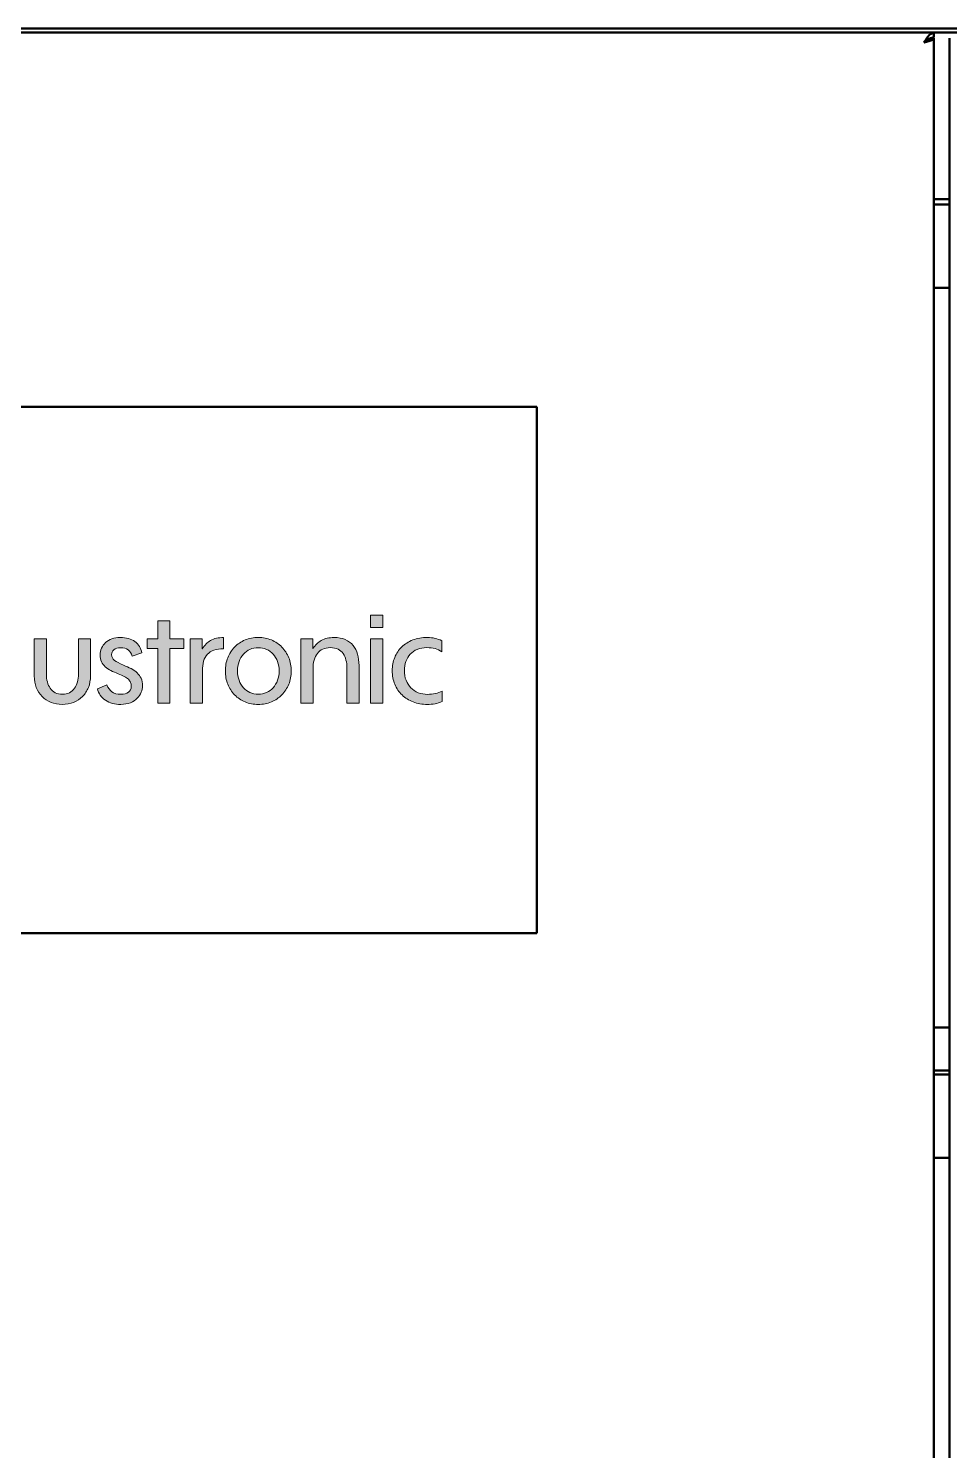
# Model space of a CAD drawing. Header units: millimetres. Extents: x 0 to 110, y -13 to 160.
# Drawn here: x 27.14 to 55.2, y 116.7 to 160 of the extents above; entities that cross this region are included whole.
import ezdxf

# ---------------------------------------------------------------- set-up
doc = ezdxf.new("R2010")
doc.units = ezdxf.units.MM
doc.layers.add('Visible (ANSI)', color=7, linetype='Continuous', lineweight=50)

msp = doc.modelspace()

# ---------------------------------------------------------------- hatches: boundary and pattern name
at = {"linetype": 'ByBlock', "lineweight": 18}
h = msp.add_hatch(color=0, dxfattribs=at)
h.dxf.hatch_style = 1
edge = h.paths.add_edge_path()
edge.add_spline(control_points=[(35.442, 140.796), (35.442, 140.453), (35.442, 140.04), (35.442, 139.765)], knot_values=[20.249985, 20.249985, 20.249985, 20.249985, 20.624977, 20.624977, 20.624977, 20.624977], degree=3, periodic=0)
edge.add_spline(control_points=[(35.442, 139.765), (35.442, 139.696), (35.442, 139.636), (35.442, 139.588)], knot_values=[20.156237, 20.156237, 20.156237, 20.156237, 20.249985, 20.249985, 20.249985, 20.249985], degree=3, periodic=0)
edge.add_spline(control_points=[(35.442, 139.588), (35.442, 139.54), (35.442, 139.503), (35.442, 139.482)], knot_values=[20.062489, 20.062489, 20.062489, 20.062489, 20.156237, 20.156237, 20.156237, 20.156237], degree=3, periodic=0)
edge.add_spline(control_points=[(35.442, 139.46), (35.442, 139.46), (35.442, 139.46), (35.442, 139.46), (35.442, 139.46), (35.442, 139.46), (35.442, 139.46)], knot_values=[19.998037, 19.998037, 19.998037, 19.998037, 20.000468, 20.000468, 20.000468, 20.002431, 20.002431, 20.002431, 20.002431], degree=3, periodic=0)
edge.add_spline(control_points=[(35.448, 139.46), (35.451, 139.46), (35.454, 139.46), (35.458, 139.46)], knot_values=[19.874992, 19.874992, 19.874992, 19.874992, 19.921867, 19.921867, 19.921867, 19.921867], degree=3, periodic=0)
edge.add_spline(control_points=[(35.458, 139.46), (35.473, 139.46), (35.498, 139.46), (35.527, 139.46)], knot_values=[19.687496, 19.687496, 19.687496, 19.687496, 19.874992, 19.874992, 19.874992, 19.874992], degree=3, periodic=0)
edge.add_spline(control_points=[(35.527, 139.46), (35.557, 139.46), (35.592, 139.46), (35.626, 139.46)], knot_values=[19.5, 19.5, 19.5, 19.5, 19.687496, 19.687496, 19.687496, 19.687496], degree=3, periodic=0)
edge.add_spline(control_points=[(35.626, 139.46), (35.661, 139.46), (35.695, 139.46), (35.725, 139.46)], knot_values=[19.312504, 19.312504, 19.312504, 19.312504, 19.5, 19.5, 19.5, 19.5], degree=3, periodic=0)
edge.add_spline(control_points=[(35.725, 139.46), (35.755, 139.46), (35.78, 139.46), (35.795, 139.46)], knot_values=[19.125007, 19.125007, 19.125007, 19.125007, 19.312504, 19.312504, 19.312504, 19.312504], degree=3, periodic=0)
edge.add_spline(control_points=[(35.811, 139.46), (35.811, 139.46), (35.811, 139.46), (35.811, 139.46), (35.811, 139.46), (35.811, 139.46), (35.811, 139.46)], knot_values=[18.999033, 18.999033, 18.999033, 18.999033, 19.003926, 19.003926, 19.003926, 19.004893, 19.004893, 19.004893, 19.004893], degree=3, periodic=0)
edge.add_spline(control_points=[(35.811, 139.471), (35.811, 139.482), (35.811, 139.502), (35.811, 139.527)], knot_values=[18.843763, 18.843763, 18.843763, 18.843763, 18.937511, 18.937511, 18.937511, 18.937511], degree=3, periodic=0)
edge.add_spline(control_points=[(35.811, 139.527), (35.811, 139.553), (35.811, 139.584), (35.811, 139.621)], knot_values=[18.750015, 18.750015, 18.750015, 18.750015, 18.843763, 18.843763, 18.843763, 18.843763], degree=3, periodic=0)
edge.add_spline(control_points=[(35.811, 139.621), (35.811, 139.766), (35.811, 139.983), (35.811, 140.165)], knot_values=[18.375023, 18.375023, 18.375023, 18.375023, 18.750015, 18.750015, 18.750015, 18.750015], degree=3, periodic=0)
edge.add_spline(control_points=[(35.811, 140.165), (35.811, 140.346), (35.811, 140.491), (35.811, 140.491), (35.811, 140.697), (35.855, 140.858), (35.943, 140.973)], knot_values=[17, 17, 17, 17, 17.375023, 17.375023, 17.375023, 18.375023, 18.375023, 18.375023, 18.375023], degree=3, periodic=0)
edge.add_spline(control_points=[(35.943, 140.973), (36.031, 141.089), (36.163, 141.147), (36.339, 141.147)], knot_values=[16, 16, 16, 16, 17, 17, 17, 17], degree=3, periodic=0)
edge.add_spline(control_points=[(36.339, 141.147), (36.431, 141.147), (36.509, 141.131), (36.572, 141.099)], knot_values=[15, 15, 15, 15, 16, 16, 16, 16], degree=3, periodic=0)
edge.add_spline(control_points=[(36.572, 141.099), (36.635, 141.066), (36.688, 141.022), (36.727, 140.966)], knot_values=[14, 14, 14, 14, 15, 15, 15, 15], degree=3, periodic=0)
edge.add_spline(control_points=[(36.727, 140.966), (36.767, 140.91), (36.795, 140.845), (36.814, 140.77)], knot_values=[13, 13, 13, 13, 14, 14, 14, 14], degree=3, periodic=0)
edge.add_spline(control_points=[(36.814, 140.77), (36.833, 140.697), (36.843, 140.616), (36.843, 140.532)], knot_values=[12, 12, 12, 12, 13, 13, 13, 13], degree=3, periodic=0)
edge.add_spline(control_points=[(36.843, 140.532), (36.843, 140.532), (36.843, 139.46), (36.843, 139.46), (36.843, 139.46), (36.843, 139.46), (36.843, 139.46)], knot_values=[10.99999, 10.99999, 10.99999, 10.99999, 11.99999, 11.99999, 11.99999, 12, 12, 12, 12], degree=3, periodic=0)
edge.add_spline(control_points=[(36.843, 139.46), (36.843, 139.46), (37.211, 139.46), (37.211, 139.46)], knot_values=[10.00001, 10.00001, 10.00001, 10.00001, 10.99999, 10.99999, 10.99999, 10.99999], degree=3, periodic=0)
edge.add_spline(control_points=[(37.211, 139.46), (37.211, 139.46), (37.211, 140.607), (37.211, 140.607)], knot_values=[9.00001, 9.00001, 9.00001, 9.00001, 9.99999, 9.99999, 9.99999, 9.99999], degree=3, periodic=0)
edge.add_spline(control_points=[(37.211, 140.607), (37.211, 140.728), (37.196, 140.841), (37.166, 140.946)], knot_values=[8, 8, 8, 8, 9, 9, 9, 9], degree=3, periodic=0)
edge.add_spline(control_points=[(37.166, 140.946), (37.137, 141.05), (37.09, 141.14), (37.029, 141.215)], knot_values=[7, 7, 7, 7, 8, 8, 8, 8], degree=3, periodic=0)
edge.add_spline(control_points=[(37.029, 141.215), (36.967, 141.291), (36.888, 141.35), (36.792, 141.393)], knot_values=[6, 6, 6, 6, 7, 7, 7, 7], degree=3, periodic=0)
edge.add_spline(control_points=[(36.792, 141.393), (36.696, 141.435), (36.584, 141.456), (36.455, 141.456)], knot_values=[5, 5, 5, 5, 6, 6, 6, 6], degree=3, periodic=0)
edge.add_spline(control_points=[(36.455, 141.456), (36.296, 141.456), (36.165, 141.426), (36.063, 141.367)], knot_values=[4, 4, 4, 4, 5, 5, 5, 5], degree=3, periodic=0)
edge.add_spline(control_points=[(36.063, 141.367), (35.962, 141.307), (35.879, 141.225), (35.814, 141.121)], knot_values=[3, 3, 3, 3, 4, 4, 4, 4], degree=3, periodic=0)
edge.add_spline(control_points=[(35.803, 141.121), (35.803, 141.121), (35.803, 141.415), (35.803, 141.415), (35.803, 141.415), (35.803, 141.415), (35.803, 141.415)], knot_values=[0.99999, 0.99999, 0.99999, 0.99999, 1.99998, 1.99998, 1.99998, 1.99999, 1.99999, 1.99999, 1.99999], degree=3, periodic=0)
edge.add_spline(control_points=[(35.803, 141.415), (35.803, 141.415), (35.442, 141.415), (35.442, 141.415)], knot_values=[0.00001, 0.00001, 0.00001, 0.00001, 0.99999, 0.99999, 0.99999, 0.99999], degree=3, periodic=0)
edge.add_spline(control_points=[(35.442, 141.415), (35.442, 141.415), (35.442, 141.14), (35.442, 140.796)], knot_values=[20.624977, 20.624977, 20.624977, 20.624977, 21, 21, 21, 21], degree=3, periodic=0)
h.paths.add_polyline_path([(37.563, 139.46), (37.932, 139.46), (37.932, 141.414), (37.563, 141.414)])
h.paths.add_polyline_path([(37.557, 141.761), (37.939, 141.761), (37.939, 142.141), (37.557, 142.141)])
edge = h.paths.add_edge_path()
edge.add_spline(control_points=[(38.638, 140.728), (38.669, 140.814), (38.713, 140.887), (38.772, 140.949)], knot_values=[16, 16, 16, 16, 17, 17, 17, 17], degree=3, periodic=0)
edge.add_spline(control_points=[(38.772, 140.949), (38.83, 141.012), (38.902, 141.06), (38.986, 141.094)], knot_values=[15, 15, 15, 15, 16, 16, 16, 16], degree=3, periodic=0)
edge.add_spline(control_points=[(38.986, 141.094), (39.071, 141.129), (39.168, 141.147), (39.277, 141.147)], knot_values=[14, 14, 14, 14, 15, 15, 15, 15], degree=3, periodic=0)
edge.add_spline(control_points=[(39.277, 141.147), (39.461, 141.147), (39.612, 141.106), (39.732, 141.024)], knot_values=[13, 13, 13, 13, 14, 14, 14, 14], degree=3, periodic=0)
edge.add_spline(control_points=[(39.732, 141.024), (39.732, 141.024), (39.732, 141.359), (39.732, 141.359)], knot_values=[12.00001, 12.00001, 12.00001, 12.00001, 13, 13, 13, 13], degree=3, periodic=0)
edge.add_spline(control_points=[(39.732, 141.359), (39.666, 141.389), (39.599, 141.412), (39.528, 141.43)], knot_values=[11, 11, 11, 11, 12, 12, 12, 12], degree=3, periodic=0)
edge.add_spline(control_points=[(39.528, 141.43), (39.457, 141.447), (39.378, 141.456), (39.291, 141.456)], knot_values=[10, 10, 10, 10, 11, 11, 11, 11], degree=3, periodic=0)
edge.add_spline(control_points=[(39.291, 141.456), (39.129, 141.456), (38.98, 141.43), (38.848, 141.38)], knot_values=[9, 9, 9, 9, 10, 10, 10, 10], degree=3, periodic=0)
edge.add_spline(control_points=[(38.848, 141.38), (38.717, 141.329), (38.605, 141.258), (38.511, 141.167)], knot_values=[8, 8, 8, 8, 9, 9, 9, 9], degree=3, periodic=0)
edge.add_spline(control_points=[(38.511, 141.167), (38.419, 141.077), (38.347, 140.97), (38.297, 140.846)], knot_values=[7, 7, 7, 7, 8, 8, 8, 8], degree=3, periodic=0)
edge.add_spline(control_points=[(38.297, 140.846), (38.248, 140.724), (38.223, 140.59), (38.223, 140.447)], knot_values=[6, 6, 6, 6, 7, 7, 7, 7], degree=3, periodic=0)
edge.add_spline(control_points=[(38.223, 140.447), (38.223, 140.294), (38.25, 140.156), (38.303, 140.031)], knot_values=[5, 5, 5, 5, 6, 6, 6, 6], degree=3, periodic=0)
edge.add_spline(control_points=[(38.303, 140.031), (38.356, 139.906), (38.429, 139.798), (38.524, 139.707)], knot_values=[4, 4, 4, 4, 5, 5, 5, 5], degree=3, periodic=0)
edge.add_spline(control_points=[(38.524, 139.707), (38.618, 139.617), (38.731, 139.546), (38.861, 139.495)], knot_values=[3, 3, 3, 3, 4, 4, 4, 4], degree=3, periodic=0)
edge.add_spline(control_points=[(38.861, 139.495), (38.992, 139.444), (39.134, 139.418), (39.288, 139.418)], knot_values=[2, 2, 2, 2, 3, 3, 3, 3], degree=3, periodic=0)
edge.add_spline(control_points=[(39.288, 139.418), (39.37, 139.418), (39.449, 139.425), (39.525, 139.439)], knot_values=[1, 1, 1, 1, 2, 2, 2, 2], degree=3, periodic=0)
edge.add_spline(control_points=[(39.525, 139.439), (39.601, 139.452), (39.673, 139.476), (39.742, 139.508)], knot_values=[0, 0, 0, 0, 1, 1, 1, 1], degree=3, periodic=0)
edge.add_spline(control_points=[(39.742, 139.508), (39.742, 139.508), (39.742, 139.825), (39.742, 139.825)], knot_values=[24.00001, 24.00001, 24.00001, 24.00001, 24.99999, 24.99999, 24.99999, 24.99999], degree=3, periodic=0)
edge.add_spline(control_points=[(39.742, 139.825), (39.677, 139.792), (39.609, 139.767), (39.534, 139.75)], knot_values=[23, 23, 23, 23, 24, 24, 24, 24], degree=3, periodic=0)
edge.add_spline(control_points=[(39.534, 139.75), (39.459, 139.733), (39.383, 139.724), (39.303, 139.724)], knot_values=[22, 22, 22, 22, 23, 23, 23, 23], degree=3, periodic=0)
edge.add_spline(control_points=[(39.303, 139.724), (39.199, 139.724), (39.103, 139.741), (39.016, 139.776)], knot_values=[21, 21, 21, 21, 22, 22, 22, 22], degree=3, periodic=0)
edge.add_spline(control_points=[(39.016, 139.776), (38.929, 139.811), (38.854, 139.86), (38.791, 139.925)], knot_values=[20, 20, 20, 20, 21, 21, 21, 21], degree=3, periodic=0)
edge.add_spline(control_points=[(38.791, 139.925), (38.727, 139.99), (38.678, 140.066), (38.644, 140.154)], knot_values=[19, 19, 19, 19, 20, 20, 20, 20], degree=3, periodic=0)
edge.add_spline(control_points=[(38.644, 140.154), (38.608, 140.242), (38.592, 140.341), (38.592, 140.451)], knot_values=[18, 18, 18, 18, 19, 19, 19, 19], degree=3, periodic=0)
edge.add_spline(control_points=[(38.592, 140.451), (38.592, 140.55), (38.607, 140.642), (38.638, 140.728)], knot_values=[17, 17, 17, 17, 18, 18, 18, 18], degree=3, periodic=0)
h = msp.add_hatch(color=0, dxfattribs=at)
h.dxf.hatch_style = 1
h.paths.add_polyline_path([(31.449, 141.124), (31.881, 141.124), (31.881, 141.415), (31.449, 141.415), (31.449, 141.962), (31.08, 141.962), (31.08, 141.415), (30.764, 141.415), (30.764, 141.124), (31.08, 141.124), (31.08, 139.46), (31.449, 139.46)])
h = msp.add_hatch(color=0, dxfattribs=at)
h.dxf.hatch_style = 1
edge = h.paths.add_edge_path()
edge.add_spline(control_points=[(29.328, 140.931), (29.328, 140.849), (29.341, 140.778), (29.368, 140.72)], knot_values=[11, 11, 11, 11, 12, 12, 12, 12], degree=3, periodic=0)
edge.add_spline(control_points=[(29.368, 140.72), (29.396, 140.662), (29.434, 140.611), (29.482, 140.566)], knot_values=[10, 10, 10, 10, 11, 11, 11, 11], degree=3, periodic=0)
edge.add_spline(control_points=[(29.482, 140.566), (29.531, 140.521), (29.589, 140.482), (29.656, 140.448)], knot_values=[9, 9, 9, 9, 10, 10, 10, 10], degree=3, periodic=0)
edge.add_spline(control_points=[(29.656, 140.448), (29.722, 140.415), (29.795, 140.384), (29.872, 140.353)], knot_values=[8, 8, 8, 8, 9, 9, 9, 9], degree=3, periodic=0)
edge.add_spline(control_points=[(29.872, 140.353), (29.946, 140.324), (30.01, 140.295), (30.061, 140.267)], knot_values=[7, 7, 7, 7, 8, 8, 8, 8], degree=3, periodic=0)
edge.add_spline(control_points=[(30.061, 140.267), (30.114, 140.24), (30.155, 140.212), (30.186, 140.184)], knot_values=[6, 6, 6, 6, 7, 7, 7, 7], degree=3, periodic=0)
edge.add_spline(control_points=[(30.186, 140.184), (30.217, 140.155), (30.24, 140.124), (30.253, 140.089)], knot_values=[5, 5, 5, 5, 6, 6, 6, 6], degree=3, periodic=0)
edge.add_spline(control_points=[(30.253, 140.089), (30.267, 140.054), (30.274, 140.015), (30.274, 139.969)], knot_values=[4, 4, 4, 4, 5, 5, 5, 5], degree=3, periodic=0)
edge.add_spline(control_points=[(30.274, 139.969), (30.274, 139.893), (30.244, 139.833), (30.186, 139.793)], knot_values=[3, 3, 3, 3, 4, 4, 4, 4], degree=3, periodic=0)
edge.add_spline(control_points=[(30.186, 139.793), (30.128, 139.752), (30.055, 139.73), (29.965, 139.727)], knot_values=[2, 2, 2, 2, 3, 3, 3, 3], degree=3, periodic=0)
edge.add_spline(control_points=[(29.965, 139.727), (29.843, 139.727), (29.75, 139.752), (29.685, 139.8)], knot_values=[1, 1, 1, 1, 2, 2, 2, 2], degree=3, periodic=0)
edge.add_spline(control_points=[(29.685, 139.8), (29.621, 139.848), (29.571, 139.919), (29.536, 140.011)], knot_values=[0, 0, 0, 0, 1, 1, 1, 1], degree=3, periodic=0)
edge.add_spline(control_points=[(29.536, 140.011), (29.536, 140.011), (29.242, 139.895), (29.242, 139.895)], knot_values=[34.00001, 34.00001, 34.00001, 34.00001, 34.99999, 34.99999, 34.99999, 34.99999], degree=3, periodic=0)
edge.add_spline(control_points=[(29.242, 139.895), (29.28, 139.746), (29.362, 139.63), (29.49, 139.545)], knot_values=[33, 33, 33, 33, 34, 34, 34, 34], degree=3, periodic=0)
edge.add_spline(control_points=[(29.49, 139.545), (29.618, 139.46), (29.774, 139.418), (29.957, 139.418)], knot_values=[32, 32, 32, 32, 33, 33, 33, 33], degree=3, periodic=0)
edge.add_spline(control_points=[(29.957, 139.418), (30.069, 139.418), (30.166, 139.436), (30.249, 139.471)], knot_values=[31, 31, 31, 31, 32, 32, 32, 32], degree=3, periodic=0)
edge.add_spline(control_points=[(30.249, 139.471), (30.333, 139.505), (30.402, 139.55), (30.456, 139.604)], knot_values=[30, 30, 30, 30, 31, 31, 31, 31], degree=3, periodic=0)
edge.add_spline(control_points=[(30.456, 139.604), (30.511, 139.659), (30.552, 139.72), (30.579, 139.787)], knot_values=[29, 29, 29, 29, 30, 30, 30, 30], degree=3, periodic=0)
edge.add_spline(control_points=[(30.579, 139.787), (30.606, 139.854), (30.62, 139.92), (30.62, 139.985)], knot_values=[28, 28, 28, 28, 29, 29, 29, 29], degree=3, periodic=0)
edge.add_spline(control_points=[(30.62, 139.985), (30.62, 140.075), (30.605, 140.151), (30.575, 140.214)], knot_values=[27, 27, 27, 27, 28, 28, 28, 28], degree=3, periodic=0)
edge.add_spline(control_points=[(30.575, 140.214), (30.546, 140.277), (30.505, 140.333), (30.452, 140.382)], knot_values=[26, 26, 26, 26, 27, 27, 27, 27], degree=3, periodic=0)
edge.add_spline(control_points=[(30.452, 140.382), (30.4, 140.43), (30.339, 140.472), (30.268, 140.508)], knot_values=[25, 25, 25, 25, 26, 26, 26, 26], degree=3, periodic=0)
edge.add_spline(control_points=[(30.268, 140.508), (30.197, 140.544), (30.121, 140.579), (30.039, 140.614)], knot_values=[24, 24, 24, 24, 25, 25, 25, 25], degree=3, periodic=0)
edge.add_spline(control_points=[(30.039, 140.614), (29.913, 140.668), (29.821, 140.716), (29.763, 140.758)], knot_values=[23, 23, 23, 23, 24, 24, 24, 24], degree=3, periodic=0)
edge.add_spline(control_points=[(29.763, 140.758), (29.706, 140.799), (29.677, 140.857), (29.677, 140.934)], knot_values=[22, 22, 22, 22, 23, 23, 23, 23], degree=3, periodic=0)
edge.add_spline(control_points=[(29.677, 140.934), (29.677, 140.991), (29.701, 141.041), (29.747, 141.083)], knot_values=[21, 21, 21, 21, 22, 22, 22, 22], degree=3, periodic=0)
edge.add_spline(control_points=[(29.747, 141.083), (29.792, 141.126), (29.859, 141.146), (29.946, 141.146)], knot_values=[20, 20, 20, 20, 21, 21, 21, 21], degree=3, periodic=0)
edge.add_spline(control_points=[(29.946, 141.146), (30.14, 141.146), (30.259, 141.06), (30.304, 140.886)], knot_values=[19, 19, 19, 19, 20, 20, 20, 20], degree=3, periodic=0)
edge.add_spline(control_points=[(30.304, 140.886), (30.304, 140.886), (30.594, 140.986), (30.594, 140.986)], knot_values=[18.00001, 18.00001, 18.00001, 18.00001, 19, 19, 19, 19], degree=3, periodic=0)
edge.add_spline(control_points=[(30.594, 140.986), (30.567, 141.136), (30.497, 141.251), (30.386, 141.332)], knot_values=[17, 17, 17, 17, 18, 18, 18, 18], degree=3, periodic=0)
edge.add_spline(control_points=[(30.386, 141.332), (30.274, 141.415), (30.125, 141.456), (29.939, 141.456)], knot_values=[16, 16, 16, 16, 17, 17, 17, 17], degree=3, periodic=0)
edge.add_spline(control_points=[(29.939, 141.456), (29.845, 141.456), (29.76, 141.441), (29.685, 141.414)], knot_values=[15, 15, 15, 15, 16, 16, 16, 16], degree=3, periodic=0)
edge.add_spline(control_points=[(29.685, 141.414), (29.611, 141.385), (29.547, 141.346), (29.493, 141.3)], knot_values=[14, 14, 14, 14, 15, 15, 15, 15], degree=3, periodic=0)
edge.add_spline(control_points=[(29.493, 141.3), (29.441, 141.252), (29.399, 141.196), (29.37, 141.131)], knot_values=[13, 13, 13, 13, 14, 14, 14, 14], degree=3, periodic=0)
edge.add_spline(control_points=[(29.37, 141.131), (29.342, 141.068), (29.328, 141), (29.328, 140.931)], knot_values=[12, 12, 12, 12, 13, 13, 13, 13], degree=3, periodic=0)
edge = h.paths.add_edge_path()
edge.add_spline(control_points=[(28.665, 141.415), (28.665, 141.415), (28.665, 140.342), (28.665, 140.342)], knot_values=[10.00001, 10.00001, 10.00001, 10.00001, 10.99999, 10.99999, 10.99999, 10.99999], degree=3, periodic=0)
edge.add_spline(control_points=[(28.665, 140.342), (28.665, 140.258), (28.655, 140.178), (28.636, 140.104)], knot_values=[9, 9, 9, 9, 10, 10, 10, 10], degree=3, periodic=0)
edge.add_spline(control_points=[(28.636, 140.104), (28.615, 140.029), (28.586, 139.964), (28.546, 139.909)], knot_values=[8, 8, 8, 8, 9, 9, 9, 9], degree=3, periodic=0)
edge.add_spline(control_points=[(28.546, 139.909), (28.506, 139.852), (28.456, 139.808), (28.395, 139.776)], knot_values=[7, 7, 7, 7, 8, 8, 8, 8], degree=3, periodic=0)
edge.add_spline(control_points=[(28.395, 139.776), (28.334, 139.744), (28.261, 139.727), (28.177, 139.727)], knot_values=[6, 6, 6, 6, 7, 7, 7, 7], degree=3, periodic=0)
edge.add_spline(control_points=[(28.177, 139.727), (28.093, 139.727), (28.02, 139.744), (27.959, 139.776)], knot_values=[5, 5, 5, 5, 6, 6, 6, 6], degree=3, periodic=0)
edge.add_spline(control_points=[(27.959, 139.776), (27.899, 139.808), (27.848, 139.852), (27.809, 139.909)], knot_values=[4, 4, 4, 4, 5, 5, 5, 5], degree=3, periodic=0)
edge.add_spline(control_points=[(27.809, 139.909), (27.769, 139.964), (27.739, 140.029), (27.719, 140.104)], knot_values=[3, 3, 3, 3, 4, 4, 4, 4], degree=3, periodic=0)
edge.add_spline(control_points=[(27.719, 140.104), (27.699, 140.178), (27.69, 140.258), (27.69, 140.342)], knot_values=[2, 2, 2, 2, 3, 3, 3, 3], degree=3, periodic=0)
edge.add_spline(control_points=[(27.69, 140.342), (27.69, 140.342), (27.69, 141.415), (27.69, 141.415), (27.69, 141.415), (27.69, 141.415), (27.69, 141.415)], knot_values=[0.99999, 0.99999, 0.99999, 0.99999, 1.99999, 1.99999, 1.99999, 2, 2, 2, 2], degree=3, periodic=0)
edge.add_spline(control_points=[(27.69, 141.415), (27.69, 141.415), (27.321, 141.415), (27.321, 141.415)], knot_values=[0.00001, 0.00001, 0.00001, 0.00001, 0.99999, 0.99999, 0.99999, 0.99999], degree=3, periodic=0)
edge.add_spline(control_points=[(27.321, 141.415), (27.321, 141.415), (27.321, 140.286), (27.321, 140.286)], knot_values=[21.00001, 21.00001, 21.00001, 21.00001, 21.99999, 21.99999, 21.99999, 21.99999], degree=3, periodic=0)
edge.add_spline(control_points=[(27.321, 140.286), (27.321, 140.154), (27.342, 140.036), (27.383, 139.93)], knot_values=[20, 20, 20, 20, 21, 21, 21, 21], degree=3, periodic=0)
edge.add_spline(control_points=[(27.383, 139.93), (27.426, 139.825), (27.485, 139.733), (27.561, 139.657)], knot_values=[19, 19, 19, 19, 20, 20, 20, 20], degree=3, periodic=0)
edge.add_spline(control_points=[(27.561, 139.657), (27.636, 139.58), (27.727, 139.521), (27.831, 139.48)], knot_values=[18, 18, 18, 18, 19, 19, 19, 19], degree=3, periodic=0)
edge.add_spline(control_points=[(27.831, 139.48), (27.935, 139.439), (28.049, 139.418), (28.174, 139.418)], knot_values=[17, 17, 17, 17, 18, 18, 18, 18], degree=3, periodic=0)
edge.add_spline(control_points=[(28.174, 139.418), (28.3, 139.418), (28.416, 139.439), (28.52, 139.482)], knot_values=[16, 16, 16, 16, 17, 17, 17, 17], degree=3, periodic=0)
edge.add_spline(control_points=[(28.52, 139.482), (28.624, 139.524), (28.715, 139.584), (28.792, 139.66)], knot_values=[15, 15, 15, 15, 16, 16, 16, 16], degree=3, periodic=0)
edge.add_spline(control_points=[(28.792, 139.66), (28.869, 139.737), (28.928, 139.829), (28.97, 139.936)], knot_values=[14, 14, 14, 14, 15, 15, 15, 15], degree=3, periodic=0)
edge.add_spline(control_points=[(28.97, 139.936), (29.013, 140.043), (29.034, 140.162), (29.034, 140.294)], knot_values=[13, 13, 13, 13, 14, 14, 14, 14], degree=3, periodic=0)
edge.add_spline(control_points=[(29.034, 140.294), (29.034, 140.294), (29.034, 141.415), (29.034, 141.415), (29.034, 141.415), (29.034, 141.415), (29.034, 141.415)], knot_values=[11.99999, 11.99999, 11.99999, 11.99999, 12.99999, 12.99999, 12.99999, 13, 13, 13, 13], degree=3, periodic=0)
edge.add_spline(control_points=[(29.034, 141.415), (29.034, 141.415), (28.665, 141.415), (28.665, 141.415)], knot_values=[11.00001, 11.00001, 11.00001, 11.00001, 11.99999, 11.99999, 11.99999, 11.99999], degree=3, periodic=0)
h = msp.add_hatch(color=0, dxfattribs=at)
h.dxf.hatch_style = 1
edge = h.paths.add_edge_path()
edge.add_spline(control_points=[(32.071, 141.415), (32.071, 141.415), (32.071, 141.14), (32.071, 140.796)], knot_values=[10.624977, 10.624977, 10.624977, 10.624977, 11, 11, 11, 11], degree=3, periodic=0)
edge.add_spline(control_points=[(32.071, 140.796), (32.071, 140.453), (32.071, 140.04), (32.071, 139.765)], knot_values=[10.249985, 10.249985, 10.249985, 10.249985, 10.624977, 10.624977, 10.624977, 10.624977], degree=3, periodic=0)
edge.add_spline(control_points=[(32.071, 139.765), (32.071, 139.696), (32.071, 139.636), (32.071, 139.588)], knot_values=[10.156237, 10.156237, 10.156237, 10.156237, 10.249985, 10.249985, 10.249985, 10.249985], degree=3, periodic=0)
edge.add_spline(control_points=[(32.071, 139.588), (32.071, 139.54), (32.071, 139.503), (32.071, 139.482)], knot_values=[10.062489, 10.062489, 10.062489, 10.062489, 10.156237, 10.156237, 10.156237, 10.156237], degree=3, periodic=0)
edge.add_spline(control_points=[(32.071, 139.46), (32.071, 139.46), (32.071, 139.46), (32.071, 139.46), (32.071, 139.46), (32.071, 139.46), (32.071, 139.46)], knot_values=[9.998037, 9.998037, 9.998037, 9.998037, 10.000468, 10.000468, 10.000468, 10.002431, 10.002431, 10.002431, 10.002431], degree=3, periodic=0)
edge.add_spline(control_points=[(32.077, 139.46), (32.08, 139.46), (32.083, 139.46), (32.087, 139.46)], knot_values=[9.874992, 9.874992, 9.874992, 9.874992, 9.921867, 9.921867, 9.921867, 9.921867], degree=3, periodic=0)
edge.add_spline(control_points=[(32.087, 139.46), (32.102, 139.46), (32.127, 139.46), (32.157, 139.46)], knot_values=[9.687496, 9.687496, 9.687496, 9.687496, 9.874992, 9.874992, 9.874992, 9.874992], degree=3, periodic=0)
edge.add_spline(control_points=[(32.157, 139.46), (32.186, 139.46), (32.221, 139.46), (32.255, 139.46)], knot_values=[9.5, 9.5, 9.5, 9.5, 9.687496, 9.687496, 9.687496, 9.687496], degree=3, periodic=0)
edge.add_spline(control_points=[(32.255, 139.46), (32.29, 139.46), (32.324, 139.46), (32.354, 139.46)], knot_values=[9.312504, 9.312504, 9.312504, 9.312504, 9.5, 9.5, 9.5, 9.5], degree=3, periodic=0)
edge.add_spline(control_points=[(32.354, 139.46), (32.384, 139.46), (32.409, 139.46), (32.424, 139.46)], knot_values=[9.125007, 9.125007, 9.125007, 9.125007, 9.312504, 9.312504, 9.312504, 9.312504], degree=3, periodic=0)
edge.add_spline(control_points=[(32.44, 139.46), (32.44, 139.46), (32.44, 139.46), (32.44, 139.46), (32.44, 139.46), (32.44, 139.46), (32.44, 139.46)], knot_values=[8.999033, 8.999033, 8.999033, 8.999033, 9.003926, 9.003926, 9.003926, 9.004893, 9.004893, 9.004893, 9.004893], degree=3, periodic=0)
edge.add_spline(control_points=[(32.44, 139.471), (32.44, 139.481), (32.44, 139.5), (32.44, 139.524)], knot_values=[8.843763, 8.843763, 8.843763, 8.843763, 8.937511, 8.937511, 8.937511, 8.937511], degree=3, periodic=0)
edge.add_spline(control_points=[(32.44, 139.524), (32.44, 139.548), (32.44, 139.578), (32.44, 139.613)], knot_values=[8.750015, 8.750015, 8.750015, 8.750015, 8.843763, 8.843763, 8.843763, 8.843763], degree=3, periodic=0)
edge.add_spline(control_points=[(32.44, 139.613), (32.44, 139.75), (32.44, 139.957), (32.44, 140.129)], knot_values=[8.375023, 8.375023, 8.375023, 8.375023, 8.750015, 8.750015, 8.750015, 8.750015], degree=3, periodic=0)
edge.add_spline(control_points=[(32.44, 140.129), (32.44, 140.301), (32.44, 140.439), (32.44, 140.439), (32.44, 140.665), (32.491, 140.833), (32.594, 140.944)], knot_values=[7, 7, 7, 7, 7.375023, 7.375023, 7.375023, 8.375023, 8.375023, 8.375023, 8.375023], degree=3, periodic=0)
edge.add_spline(control_points=[(32.594, 140.944), (32.697, 141.055), (32.861, 141.11), (33.088, 141.11)], knot_values=[6, 6, 6, 6, 7, 7, 7, 7], degree=3, periodic=0)
edge.add_spline(control_points=[(33.088, 141.11), (33.088, 141.11), (33.088, 141.456), (33.088, 141.456)], knot_values=[5.00001, 5.00001, 5.00001, 5.00001, 6, 6, 6, 6], degree=3, periodic=0)
edge.add_spline(control_points=[(33.088, 141.456), (32.926, 141.456), (32.795, 141.426), (32.692, 141.367)], knot_values=[4, 4, 4, 4, 5, 5, 5, 5], degree=3, periodic=0)
edge.add_spline(control_points=[(32.692, 141.367), (32.591, 141.307), (32.508, 141.223), (32.443, 141.114)], knot_values=[3, 3, 3, 3, 4, 4, 4, 4], degree=3, periodic=0)
edge.add_spline(control_points=[(32.443, 141.114), (32.443, 141.114), (32.432, 141.114), (32.432, 141.114), (32.432, 141.114), (32.432, 141.114), (32.432, 141.114)], knot_values=[1.99999, 1.99999, 1.99999, 1.99999, 2.99999, 2.99999, 2.99999, 3, 3, 3, 3], degree=3, periodic=0)
edge.add_spline(control_points=[(32.432, 141.114), (32.432, 141.114), (32.432, 141.415), (32.432, 141.415), (32.432, 141.415), (32.432, 141.415), (32.432, 141.415)], knot_values=[0.99999, 0.99999, 0.99999, 0.99999, 1.99998, 1.99998, 1.99998, 1.99999, 1.99999, 1.99999, 1.99999], degree=3, periodic=0)
edge.add_spline(control_points=[(32.432, 141.415), (32.432, 141.415), (32.071, 141.415), (32.071, 141.415)], knot_values=[0.00001, 0.00001, 0.00001, 0.00001, 0.99999, 0.99999, 0.99999, 0.99999], degree=3, periodic=0)
h = msp.add_hatch(color=0, dxfattribs=at)
h.dxf.hatch_style = 1
edge = h.paths.add_edge_path()
edge.add_spline(control_points=[(33.423, 141.165), (33.333, 141.073), (33.264, 140.965), (33.215, 140.841)], knot_values=[5, 5, 5, 5, 6, 6, 6, 6], degree=3, periodic=0)
edge.add_spline(control_points=[(33.215, 140.841), (33.165, 140.717), (33.14, 140.583), (33.14, 140.439)], knot_values=[4, 4, 4, 4, 5, 5, 5, 5], degree=3, periodic=0)
edge.add_spline(control_points=[(33.14, 140.439), (33.14, 140.292), (33.165, 140.157), (33.215, 140.033)], knot_values=[3, 3, 3, 3, 4, 4, 4, 4], degree=3, periodic=0)
edge.add_spline(control_points=[(33.215, 140.033), (33.264, 139.909), (33.333, 139.801), (33.423, 139.709)], knot_values=[2, 2, 2, 2, 3, 3, 3, 3], degree=3, periodic=0)
edge.add_spline(control_points=[(33.423, 139.709), (33.512, 139.617), (33.618, 139.546), (33.741, 139.494)], knot_values=[1, 1, 1, 1, 2, 2, 2, 2], degree=3, periodic=0)
edge.add_spline(control_points=[(33.741, 139.494), (33.864, 139.444), (33.998, 139.418), (34.142, 139.418)], knot_values=[0, 0, 0, 0, 1, 1, 1, 1], degree=3, periodic=0)
edge.add_spline(control_points=[(34.142, 139.418), (34.286, 139.418), (34.42, 139.444), (34.542, 139.494)], knot_values=[15, 15, 15, 15, 16, 16, 16, 16], degree=3, periodic=0)
edge.add_spline(control_points=[(34.542, 139.494), (34.665, 139.546), (34.771, 139.617), (34.86, 139.709)], knot_values=[14, 14, 14, 14, 15, 15, 15, 15], degree=3, periodic=0)
edge.add_spline(control_points=[(34.86, 139.709), (34.95, 139.801), (35.02, 139.909), (35.071, 140.033)], knot_values=[13, 13, 13, 13, 14, 14, 14, 14], degree=3, periodic=0)
edge.add_spline(control_points=[(35.071, 140.033), (35.122, 140.157), (35.148, 140.292), (35.148, 140.439)], knot_values=[12, 12, 12, 12, 13, 13, 13, 13], degree=3, periodic=0)
edge.add_spline(control_points=[(35.148, 140.439), (35.148, 140.583), (35.122, 140.717), (35.071, 140.841)], knot_values=[11, 11, 11, 11, 12, 12, 12, 12], degree=3, periodic=0)
edge.add_spline(control_points=[(35.071, 140.841), (35.02, 140.965), (34.95, 141.073), (34.86, 141.165)], knot_values=[10, 10, 10, 10, 11, 11, 11, 11], degree=3, periodic=0)
edge.add_spline(control_points=[(34.86, 141.165), (34.771, 141.257), (34.665, 141.329), (34.542, 141.38)], knot_values=[9, 9, 9, 9, 10, 10, 10, 10], degree=3, periodic=0)
edge.add_spline(control_points=[(34.542, 141.38), (34.42, 141.43), (34.286, 141.456), (34.142, 141.456)], knot_values=[8, 8, 8, 8, 9, 9, 9, 9], degree=3, periodic=0)
edge.add_spline(control_points=[(34.142, 141.456), (33.998, 141.456), (33.864, 141.43), (33.741, 141.38)], knot_values=[7, 7, 7, 7, 8, 8, 8, 8], degree=3, periodic=0)
edge.add_spline(control_points=[(33.741, 141.38), (33.618, 141.329), (33.512, 141.257), (33.423, 141.165)], knot_values=[6, 6, 6, 6, 7, 7, 7, 7], degree=3, periodic=0)
edge = h.paths.add_edge_path(flags=16)
edge.add_spline(control_points=[(33.689, 140.947), (33.746, 141.011), (33.812, 141.06), (33.89, 141.095)], knot_values=[9, 9, 9, 9, 10, 10, 10, 10], degree=3, periodic=0)
edge.add_spline(control_points=[(33.89, 141.095), (33.969, 141.13), (34.052, 141.146), (34.142, 141.146)], knot_values=[8, 8, 8, 8, 9, 9, 9, 9], degree=3, periodic=0)
edge.add_spline(control_points=[(34.142, 141.146), (34.234, 141.146), (34.318, 141.13), (34.395, 141.095)], knot_values=[7, 7, 7, 7, 8, 8, 8, 8], degree=3, periodic=0)
edge.add_spline(control_points=[(34.395, 141.095), (34.472, 141.06), (34.539, 141.011), (34.596, 140.947)], knot_values=[6, 6, 6, 6, 7, 7, 7, 7], degree=3, periodic=0)
edge.add_spline(control_points=[(34.596, 140.947), (34.653, 140.884), (34.698, 140.81), (34.731, 140.724)], knot_values=[5, 5, 5, 5, 6, 6, 6, 6], degree=3, periodic=0)
edge.add_spline(control_points=[(34.731, 140.724), (34.762, 140.638), (34.778, 140.543), (34.778, 140.439), (34.778, 140.334), (34.762, 140.24), (34.731, 140.153)], knot_values=[3, 3, 3, 3, 4, 4, 4, 5, 5, 5, 5], degree=3, periodic=0)
edge.add_spline(control_points=[(34.731, 140.153), (34.698, 140.065), (34.653, 139.99), (34.596, 139.927)], knot_values=[2, 2, 2, 2, 3, 3, 3, 3], degree=3, periodic=0)
edge.add_spline(control_points=[(34.596, 139.927), (34.539, 139.863), (34.472, 139.814), (34.395, 139.78)], knot_values=[1, 1, 1, 1, 2, 2, 2, 2], degree=3, periodic=0)
edge.add_spline(control_points=[(34.395, 139.78), (34.318, 139.745), (34.234, 139.727), (34.142, 139.727)], knot_values=[0, 0, 0, 0, 1, 1, 1, 1], degree=3, periodic=0)
edge.add_spline(control_points=[(34.142, 139.727), (34.052, 139.727), (33.969, 139.745), (33.89, 139.78)], knot_values=[15, 15, 15, 15, 16, 16, 16, 16], degree=3, periodic=0)
edge.add_spline(control_points=[(33.89, 139.78), (33.812, 139.814), (33.746, 139.863), (33.689, 139.927)], knot_values=[14, 14, 14, 14, 15, 15, 15, 15], degree=3, periodic=0)
edge.add_spline(control_points=[(33.689, 139.927), (33.633, 139.99), (33.589, 140.065), (33.557, 140.153)], knot_values=[13, 13, 13, 13, 14, 14, 14, 14], degree=3, periodic=0)
edge.add_spline(control_points=[(33.557, 140.153), (33.525, 140.24), (33.509, 140.334), (33.509, 140.439), (33.509, 140.543), (33.525, 140.638), (33.557, 140.724)], knot_values=[11, 11, 11, 11, 12, 12, 12, 13, 13, 13, 13], degree=3, periodic=0)
edge.add_spline(control_points=[(33.557, 140.724), (33.589, 140.81), (33.633, 140.884), (33.689, 140.947)], knot_values=[10, 10, 10, 10, 11, 11, 11, 11], degree=3, periodic=0)

# ---------------------------------------------------------------- linework, layer by layer
at = {"color": 0, "linetype": 'ByBlock', "lineweight": 18}
for points in [[(37.939, 141.761), (37.557, 141.761), (37.557, 142.141), (37.939, 142.141), (37.939, 141.761)], [(30.764, 141.415), (31.08, 141.415), (31.08, 141.962), (31.449, 141.962), (31.449, 141.415), (31.881, 141.415), (31.881, 141.124), (31.449, 141.124), (31.449, 139.46), (31.08, 139.46), (31.08, 141.124), (30.764, 141.124), (30.764, 141.415)], [(37.563, 139.46), (37.932, 139.46), (37.932, 141.414), (37.563, 141.414), (37.563, 139.46)]]:
    msp.add_lwpolyline(points, dxfattribs=at)
for points, knots in [([(27.321, 141.415), (27.321, 141.415), (27.69, 141.415), (27.69, 141.415), (27.69, 141.415), (27.69, 140.342), (27.69, 140.342), (27.69, 140.258), (27.699, 140.178), (27.719, 140.104), (27.739, 140.029), (27.769, 139.964), (27.809, 139.909), (27.848, 139.852), (27.899, 139.808), (27.959, 139.776), (28.02, 139.744), (28.093, 139.727), (28.177, 139.727), (28.261, 139.727), (28.334, 139.744), (28.395, 139.776), (28.456, 139.808), (28.506, 139.852), (28.546, 139.909), (28.586, 139.964), (28.615, 140.029), (28.636, 140.104), (28.655, 140.178), (28.665, 140.258), (28.665, 140.342), (28.665, 140.342), (28.665, 141.415), (28.665, 141.415), (28.665, 141.415), (29.034, 141.415), (29.034, 141.415), (29.034, 141.415), (29.034, 140.294), (29.034, 140.294), (29.034, 140.162), (29.013, 140.043), (28.97, 139.936), (28.928, 139.829), (28.869, 139.737), (28.792, 139.66), (28.715, 139.584), (28.624, 139.524), (28.52, 139.482), (28.416, 139.439), (28.3, 139.418), (28.174, 139.418), (28.049, 139.418), (27.935, 139.439), (27.831, 139.48), (27.727, 139.521), (27.636, 139.58), (27.561, 139.657), (27.485, 139.733), (27.426, 139.825), (27.383, 139.93), (27.342, 140.036), (27.321, 140.154), (27.321, 140.286), (27.321, 140.286), (27.321, 141.415), (27.321, 141.415)], [0, 0, 0, 0, 1, 1, 1, 2, 2, 2, 3, 3, 3, 4, 4, 4, 5, 5, 5, 6, 6, 6, 7, 7, 7, 8, 8, 8, 9, 9, 9, 10, 10, 10, 11, 11, 11, 12, 12, 12, 13, 13, 13, 14, 14, 14, 15, 15, 15, 16, 16, 16, 17, 17, 17, 18, 18, 18, 19, 19, 19, 20, 20, 20, 21, 21, 21, 22, 22, 22, 22]), ([(29.536, 140.011), (29.571, 139.919), (29.621, 139.848), (29.685, 139.8), (29.75, 139.752), (29.843, 139.727), (29.965, 139.727), (30.055, 139.73), (30.128, 139.752), (30.186, 139.793), (30.244, 139.833), (30.274, 139.893), (30.274, 139.969), (30.274, 140.015), (30.267, 140.054), (30.253, 140.089), (30.24, 140.124), (30.217, 140.155), (30.186, 140.184), (30.155, 140.212), (30.114, 140.24), (30.061, 140.267), (30.01, 140.295), (29.946, 140.324), (29.872, 140.353), (29.795, 140.384), (29.722, 140.415), (29.656, 140.448), (29.589, 140.482), (29.531, 140.521), (29.482, 140.566), (29.434, 140.611), (29.396, 140.662), (29.368, 140.72), (29.341, 140.778), (29.328, 140.849), (29.328, 140.931), (29.328, 141), (29.342, 141.068), (29.37, 141.131), (29.399, 141.196), (29.441, 141.252), (29.493, 141.3), (29.547, 141.346), (29.611, 141.385), (29.685, 141.414), (29.76, 141.441), (29.845, 141.456), (29.939, 141.456), (30.125, 141.456), (30.274, 141.415), (30.386, 141.332), (30.497, 141.251), (30.567, 141.136), (30.594, 140.986), (30.594, 140.986), (30.304, 140.886), (30.304, 140.886), (30.259, 141.06), (30.14, 141.146), (29.946, 141.146), (29.859, 141.146), (29.792, 141.126), (29.747, 141.083), (29.701, 141.041), (29.677, 140.991), (29.677, 140.934), (29.677, 140.857), (29.706, 140.799), (29.763, 140.758), (29.821, 140.716), (29.913, 140.668), (30.039, 140.614), (30.121, 140.579), (30.197, 140.544), (30.268, 140.508), (30.339, 140.472), (30.4, 140.43), (30.452, 140.382), (30.505, 140.333), (30.546, 140.277), (30.575, 140.214), (30.605, 140.151), (30.62, 140.075), (30.62, 139.985), (30.62, 139.92), (30.606, 139.854), (30.579, 139.787), (30.552, 139.72), (30.511, 139.659), (30.456, 139.604), (30.402, 139.55), (30.333, 139.505), (30.249, 139.471), (30.166, 139.436), (30.069, 139.418), (29.957, 139.418), (29.774, 139.418), (29.618, 139.46), (29.49, 139.545), (29.362, 139.63), (29.28, 139.746), (29.242, 139.895), (29.242, 139.895), (29.536, 140.011), (29.536, 140.011)], [0, 0, 0, 0, 1, 1, 1, 2, 2, 2, 3, 3, 3, 4, 4, 4, 5, 5, 5, 6, 6, 6, 7, 7, 7, 8, 8, 8, 9, 9, 9, 10, 10, 10, 11, 11, 11, 12, 12, 12, 13, 13, 13, 14, 14, 14, 15, 15, 15, 16, 16, 16, 17, 17, 17, 18, 18, 18, 19, 19, 19, 20, 20, 20, 21, 21, 21, 22, 22, 22, 23, 23, 23, 24, 24, 24, 25, 25, 25, 26, 26, 26, 27, 27, 27, 28, 28, 28, 29, 29, 29, 30, 30, 30, 31, 31, 31, 32, 32, 32, 33, 33, 33, 34, 34, 34, 35, 35, 35, 35]), ([(32.071, 141.415), (32.071, 141.415), (32.432, 141.415), (32.432, 141.415), (32.432, 141.415), (32.432, 141.114), (32.432, 141.114), (32.432, 141.114), (32.443, 141.114), (32.443, 141.114), (32.508, 141.223), (32.591, 141.307), (32.692, 141.367), (32.795, 141.426), (32.926, 141.456), (33.088, 141.456), (33.088, 141.456), (33.088, 141.11), (33.088, 141.11), (32.861, 141.11), (32.697, 141.055), (32.594, 140.944), (32.491, 140.833), (32.44, 140.665), (32.44, 140.439), (32.44, 140.439), (32.44, 139.46), (32.44, 139.46), (32.44, 139.46), (32.071, 139.46), (32.071, 139.46), (32.071, 139.46), (32.071, 141.415), (32.071, 141.415)], [0, 0, 0, 0, 1, 1, 1, 2, 2, 2, 3, 3, 3, 4, 4, 4, 5, 5, 5, 6, 6, 6, 7, 7, 7, 8, 8, 8, 9, 9, 9, 10, 10, 10, 11, 11, 11, 11]), ([(34.142, 139.418), (33.998, 139.418), (33.864, 139.444), (33.741, 139.494), (33.618, 139.546), (33.512, 139.617), (33.423, 139.709), (33.333, 139.801), (33.264, 139.909), (33.215, 140.033), (33.165, 140.157), (33.14, 140.292), (33.14, 140.439), (33.14, 140.583), (33.165, 140.717), (33.215, 140.841), (33.264, 140.965), (33.333, 141.073), (33.423, 141.165), (33.512, 141.257), (33.618, 141.329), (33.741, 141.38), (33.864, 141.43), (33.998, 141.456), (34.142, 141.456), (34.286, 141.456), (34.42, 141.43), (34.542, 141.38), (34.665, 141.329), (34.771, 141.257), (34.86, 141.165), (34.95, 141.073), (35.02, 140.965), (35.071, 140.841), (35.122, 140.717), (35.148, 140.583), (35.148, 140.439), (35.148, 140.292), (35.122, 140.157), (35.071, 140.033), (35.02, 139.909), (34.95, 139.801), (34.86, 139.709), (34.771, 139.617), (34.665, 139.546), (34.542, 139.494), (34.42, 139.444), (34.286, 139.418), (34.142, 139.418)], [0, 0, 0, 0, 1, 1, 1, 2, 2, 2, 3, 3, 3, 4, 4, 4, 5, 5, 5, 6, 6, 6, 7, 7, 7, 8, 8, 8, 9, 9, 9, 10, 10, 10, 11, 11, 11, 12, 12, 12, 13, 13, 13, 14, 14, 14, 15, 15, 15, 16, 16, 16, 16]), ([(35.442, 141.415), (35.442, 141.415), (35.803, 141.415), (35.803, 141.415), (35.803, 141.415), (35.803, 141.121), (35.803, 141.121), (35.803, 141.121), (35.814, 141.121), (35.814, 141.121), (35.879, 141.225), (35.962, 141.307), (36.063, 141.367), (36.165, 141.426), (36.296, 141.456), (36.455, 141.456), (36.584, 141.456), (36.696, 141.435), (36.792, 141.393), (36.888, 141.35), (36.967, 141.291), (37.029, 141.215), (37.09, 141.14), (37.137, 141.05), (37.166, 140.946), (37.196, 140.841), (37.211, 140.728), (37.211, 140.607), (37.211, 140.607), (37.211, 139.46), (37.211, 139.46), (37.211, 139.46), (36.843, 139.46), (36.843, 139.46), (36.843, 139.46), (36.843, 140.532), (36.843, 140.532), (36.843, 140.616), (36.833, 140.697), (36.814, 140.77), (36.795, 140.845), (36.767, 140.91), (36.727, 140.966), (36.688, 141.022), (36.635, 141.066), (36.572, 141.099), (36.509, 141.131), (36.431, 141.147), (36.339, 141.147), (36.163, 141.147), (36.031, 141.089), (35.943, 140.973), (35.855, 140.858), (35.811, 140.697), (35.811, 140.491), (35.811, 140.491), (35.811, 139.46), (35.811, 139.46), (35.811, 139.46), (35.442, 139.46), (35.442, 139.46), (35.442, 139.46), (35.442, 141.415), (35.442, 141.415)], [0, 0, 0, 0, 1, 1, 1, 2, 2, 2, 3, 3, 3, 4, 4, 4, 5, 5, 5, 6, 6, 6, 7, 7, 7, 8, 8, 8, 9, 9, 9, 10, 10, 10, 11, 11, 11, 12, 12, 12, 13, 13, 13, 14, 14, 14, 15, 15, 15, 16, 16, 16, 17, 17, 17, 18, 18, 18, 19, 19, 19, 20, 20, 20, 21, 21, 21, 21]), ([(39.742, 139.508), (39.673, 139.476), (39.601, 139.452), (39.525, 139.439), (39.449, 139.425), (39.37, 139.418), (39.288, 139.418), (39.134, 139.418), (38.992, 139.444), (38.861, 139.495), (38.731, 139.546), (38.618, 139.617), (38.524, 139.707), (38.429, 139.798), (38.356, 139.906), (38.303, 140.031), (38.25, 140.156), (38.223, 140.294), (38.223, 140.447), (38.223, 140.59), (38.248, 140.724), (38.297, 140.846), (38.347, 140.97), (38.419, 141.077), (38.511, 141.167), (38.605, 141.258), (38.717, 141.329), (38.848, 141.38), (38.98, 141.43), (39.129, 141.456), (39.291, 141.456), (39.378, 141.456), (39.457, 141.447), (39.528, 141.43), (39.599, 141.412), (39.666, 141.389), (39.732, 141.359), (39.732, 141.359), (39.732, 141.024), (39.732, 141.024), (39.612, 141.106), (39.461, 141.147), (39.277, 141.147), (39.168, 141.147), (39.071, 141.129), (38.986, 141.094), (38.902, 141.06), (38.83, 141.012), (38.772, 140.949), (38.713, 140.887), (38.669, 140.814), (38.638, 140.728), (38.607, 140.642), (38.592, 140.55), (38.592, 140.451), (38.592, 140.341), (38.608, 140.242), (38.644, 140.154), (38.678, 140.066), (38.727, 139.99), (38.791, 139.925), (38.854, 139.86), (38.929, 139.811), (39.016, 139.776), (39.103, 139.741), (39.199, 139.724), (39.303, 139.724), (39.383, 139.724), (39.459, 139.733), (39.534, 139.75), (39.609, 139.767), (39.677, 139.792), (39.742, 139.825), (39.742, 139.825), (39.742, 139.508), (39.742, 139.508)], [0, 0, 0, 0, 1, 1, 1, 2, 2, 2, 3, 3, 3, 4, 4, 4, 5, 5, 5, 6, 6, 6, 7, 7, 7, 8, 8, 8, 9, 9, 9, 10, 10, 10, 11, 11, 11, 12, 12, 12, 13, 13, 13, 14, 14, 14, 15, 15, 15, 16, 16, 16, 17, 17, 17, 18, 18, 18, 19, 19, 19, 20, 20, 20, 21, 21, 21, 22, 22, 22, 23, 23, 23, 24, 24, 24, 25, 25, 25, 25]), ([(34.142, 139.727), (34.234, 139.727), (34.318, 139.745), (34.395, 139.78), (34.472, 139.814), (34.539, 139.863), (34.596, 139.927), (34.653, 139.99), (34.698, 140.065), (34.731, 140.153), (34.762, 140.24), (34.778, 140.334), (34.778, 140.439), (34.778, 140.543), (34.762, 140.638), (34.731, 140.724), (34.698, 140.81), (34.653, 140.884), (34.596, 140.947), (34.539, 141.011), (34.472, 141.06), (34.395, 141.095), (34.318, 141.13), (34.234, 141.146), (34.142, 141.146), (34.052, 141.146), (33.969, 141.13), (33.89, 141.095), (33.812, 141.06), (33.746, 141.011), (33.689, 140.947), (33.633, 140.884), (33.589, 140.81), (33.557, 140.724), (33.525, 140.638), (33.509, 140.543), (33.509, 140.439), (33.509, 140.334), (33.525, 140.24), (33.557, 140.153), (33.589, 140.065), (33.633, 139.99), (33.689, 139.927), (33.746, 139.863), (33.812, 139.814), (33.89, 139.78), (33.969, 139.745), (34.052, 139.727), (34.142, 139.727)], [0, 0, 0, 0, 1, 1, 1, 2, 2, 2, 3, 3, 3, 4, 4, 4, 5, 5, 5, 6, 6, 6, 7, 7, 7, 8, 8, 8, 9, 9, 9, 10, 10, 10, 11, 11, 11, 12, 12, 12, 13, 13, 13, 14, 14, 14, 15, 15, 15, 16, 16, 16, 16])]:
    msp.add_open_spline(points, degree=3, knots=knots, dxfattribs=at)
at = {"layer": 'Visible (ANSI)'}
for p, q in [((0, 159.878), (54.721, 159.878)), ((109.281, 160), (0.635, 160)), ((5.076, 159.878), (104.84, 159.878)), ((54.721, 159.725), (54.721, 159.878)), ((54.455, 159.594), (54.493, 159.632)), ((54.607, 159.7), (54.721, 159.7)), ((54.721, 159.7), (54.721, 6.503)), ((55.196, 6.503), (55.196, 159.7)), ((54.721, 154.802), (55.196, 154.802)), ((54.721, 154.643), (55.196, 154.643)), ((55.196, 152.105), (54.721, 152.105)), ((12.092, 148.477), (42.628, 148.477)), ((42.628, 148.477), (42.628, 132.455)), ((42.628, 132.455), (12.092, 132.455)), ((55.196, 129.581), (54.721, 129.581)), ((55.196, 128.274), (54.721, 128.274)), ((55.196, 128.152), (54.721, 128.152)), ((54.721, 125.614), (55.196, 125.614))]:
    msp.add_line(p, q, dxfattribs=at)
for points, knots in [([(54.721, 159.878), (54.655, 159.878), (54.589, 159.821), (54.522, 159.732), (54.487, 159.685), (54.452, 159.629), (54.416, 159.573)], [0, 0, 0, 0, 1.022257, 1.022257, 1.022257, 1.570796, 1.570796, 1.570796, 1.570796]), ([(54.416, 159.573), (54.495, 159.635), (54.573, 159.695), (54.652, 159.716), (54.675, 159.722), (54.698, 159.725), (54.721, 159.725)], [0, 0, 0, 0, 1.215675, 1.215675, 1.215675, 1.570796, 1.570796, 1.570796, 1.570796]), ([(54.416, 159.573), (54.52, 159.601), (54.622, 159.628), (54.676, 159.656), (54.705, 159.671), (54.721, 159.685), (54.721, 159.7)], [0, 0, 0, 0, 1.022257, 1.022257, 1.022257, 1.570796, 1.570796, 1.570796, 1.570796]), ([(54.416, 159.573), (54.478, 159.606), (54.537, 159.639), (54.559, 159.671), (54.56, 159.673), (54.561, 159.676), (54.562, 159.678)], [0, 0, 0, 0, 1.215675, 1.215675, 1.215675, 1.291769, 1.291769, 1.291769, 1.291769])]:
    msp.add_open_spline(points, degree=3, knots=knots, dxfattribs=at)

doc.saveas('drawing.dxf')
